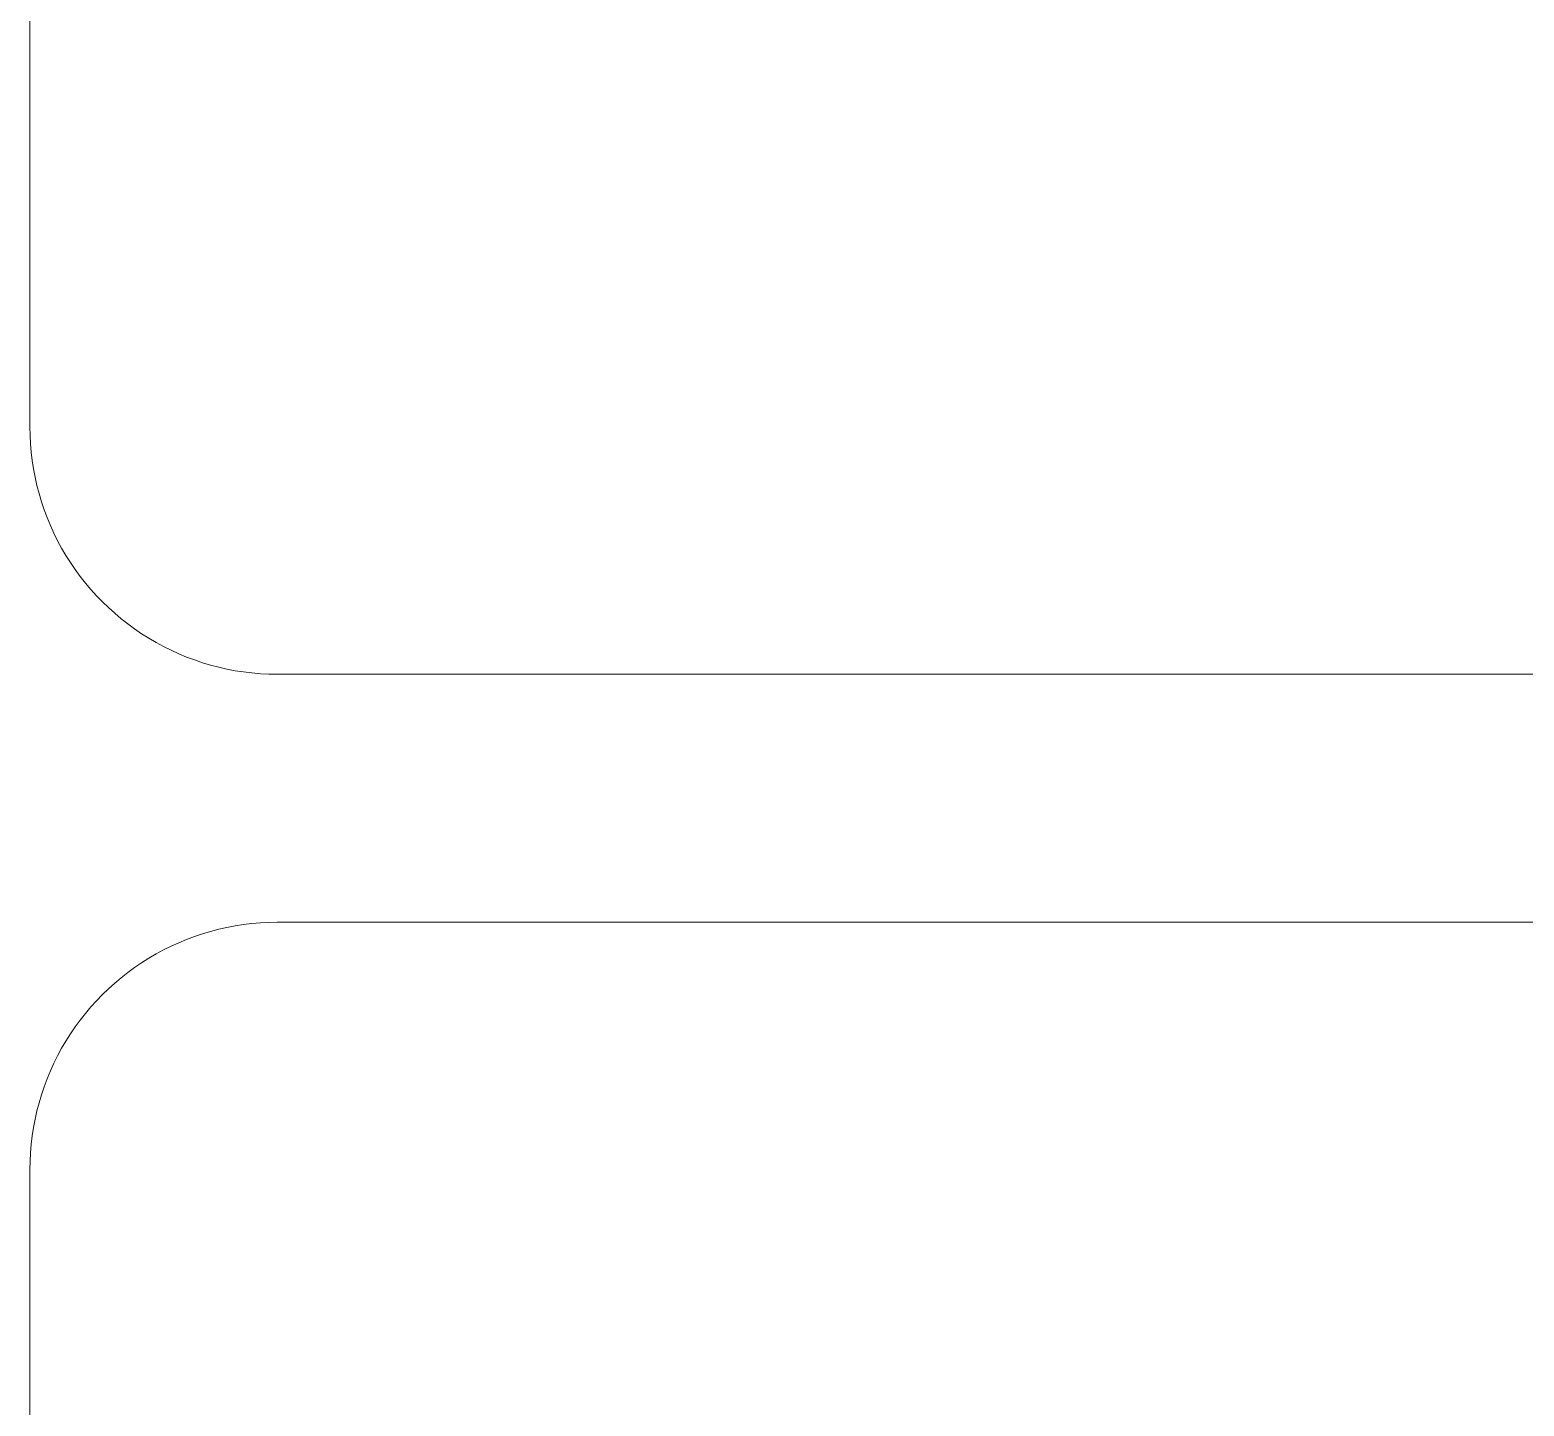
# Model space of a CAD drawing. Header units: metres. Extents: x -2538 to 7610, y -1082 to -498.
# Drawn here: x -1318.1 to -1257.7, y -1026.2 to -970.6 of the extents above; entities that cross this region are included whole.
import ezdxf

# ---------------------------------------------------------------- set-up
doc = ezdxf.new("R2010")
doc.units = ezdxf.units.M
doc.linetypes.add('AUSGEZOGEN', pattern=[0])
doc.layers.add('Standard', color=7, linetype='AUSGEZOGEN', lineweight=25)

msp = doc.modelspace()

# ---------------------------------------------------------------- linework, layer by layer
at = {"layer": 'Standard', "color": 7, "linetype": 'AUSGEZOGEN', "lineweight": 13}
for points in [[(-1238.083, -996.65), (-1308.083, -996.65), (-1308.424, -996.644), (-1308.765, -996.627), (-1309.105, -996.598), (-1309.444, -996.557), (-1309.782, -996.505), (-1310.117, -996.441), (-1310.45, -996.366), (-1310.781, -996.279), (-1311.108, -996.182), (-1311.431, -996.073), (-1311.751, -995.953), (-1312.067, -995.822), (-1312.377, -995.681), (-1312.683, -995.529), (-1312.984, -995.367), (-1313.279, -995.194), (-1313.567, -995.012), (-1313.849, -994.82), (-1314.125, -994.618), (-1314.394, -994.407), (-1314.655, -994.187), (-1314.908, -993.958), (-1315.154, -993.721), (-1315.391, -993.476), (-1315.62, -993.222), (-1315.84, -992.961), (-1316.051, -992.692), (-1316.252, -992.417), (-1316.444, -992.135), (-1316.627, -991.846), (-1316.799, -991.551), (-1316.962, -991.251), (-1317.113, -990.945), (-1317.255, -990.634), (-1317.385, -990.319), (-1317.505, -989.999), (-1317.614, -989.675), (-1317.712, -989.348), (-1317.798, -989.018), (-1317.874, -988.685), (-1317.937, -988.349), (-1317.99, -988.012), (-1318.03, -987.673), (-1318.059, -987.333), (-1318.077, -986.992), (-1318.083, -986.65), (-1318.083, -966.45)], [(-1318.083, -1036.873), (-1318.083, -1016.673), (-1318.077, -1016.332), (-1318.059, -1015.991), (-1318.03, -1015.651), (-1317.99, -1015.312), (-1317.937, -1014.974), (-1317.874, -1014.639), (-1317.798, -1014.306), (-1317.712, -1013.975), (-1317.614, -1013.648), (-1317.505, -1013.325), (-1317.385, -1013.005), (-1317.255, -1012.689), (-1317.113, -1012.379), (-1316.962, -1012.073), (-1316.799, -1011.772), (-1316.627, -1011.478), (-1316.444, -1011.189), (-1316.252, -1010.907), (-1316.051, -1010.631), (-1315.84, -1010.363), (-1315.62, -1010.101), (-1315.391, -1009.848), (-1315.154, -1009.602), (-1314.908, -1009.365), (-1314.655, -1009.136), (-1314.394, -1008.916), (-1314.125, -1008.705), (-1313.849, -1008.504), (-1313.567, -1008.312), (-1313.279, -1008.129), (-1312.984, -1007.957), (-1312.683, -1007.795), (-1312.377, -1007.643), (-1312.067, -1007.501), (-1311.751, -1007.371), (-1311.431, -1007.251), (-1311.108, -1007.142), (-1310.781, -1007.044), (-1310.45, -1006.958), (-1310.117, -1006.883), (-1309.782, -1006.819), (-1309.444, -1006.767), (-1309.105, -1006.726), (-1308.765, -1006.697), (-1308.424, -1006.679), (-1308.083, -1006.673), (-1238.083, -1006.673)]]:
    msp.add_lwpolyline(points, dxfattribs=at)

doc.saveas('drawing.dxf')
